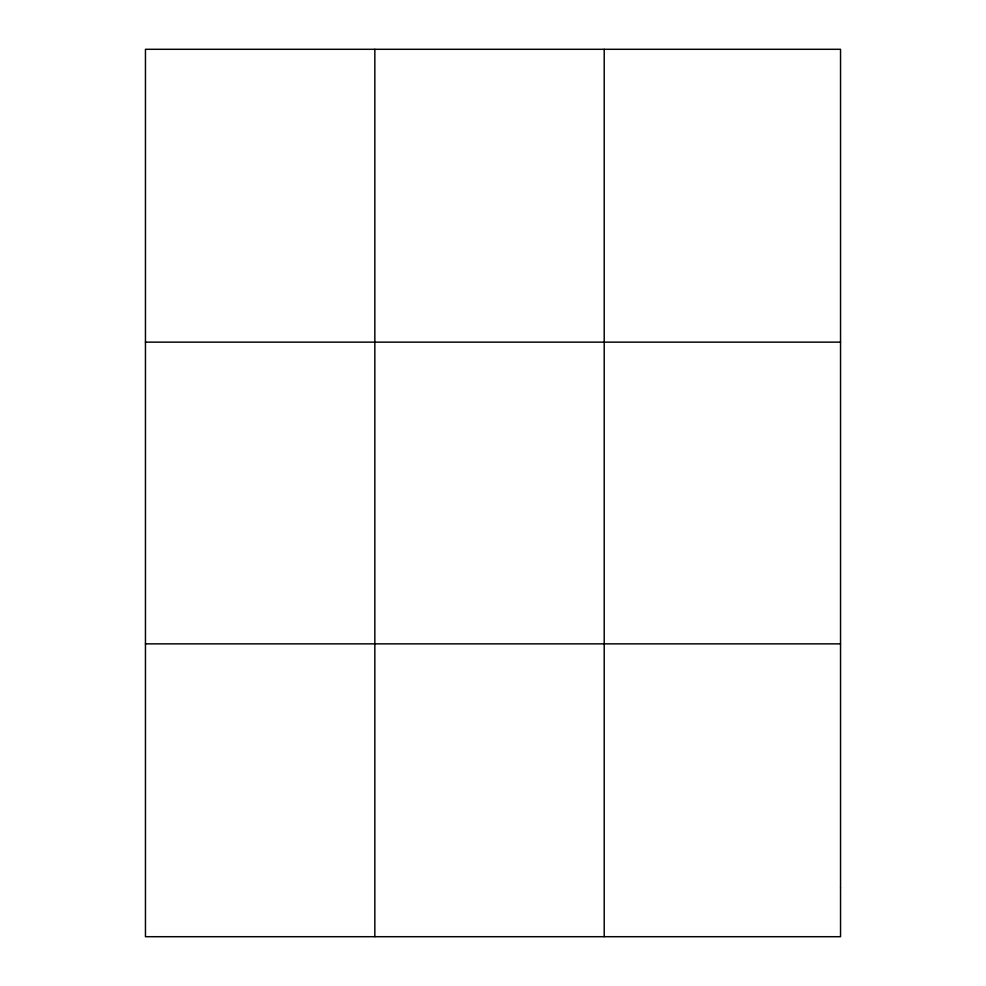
<?xml version="1.0" encoding="UTF-8"?>
<svg xmlns="http://www.w3.org/2000/svg" width="986" height="986" viewBox="0 0 986 986"><rect width="100%" height="100%" fill="white"/><g stroke="black" fill="none" stroke-linecap="round" stroke-linejoin="round"><path stroke-width="1.48" d="M374.84 49.3L374.84 936.7M604.208 49.3L604.208 936.7M145.46 342.142L840.54 342.142M145.46 643.858L840.54 643.858M840.54 887.893L840.54 936.7L145.46 936.7L145.46 49.3L840.54 49.3L840.54 887.893"/></g></svg>
